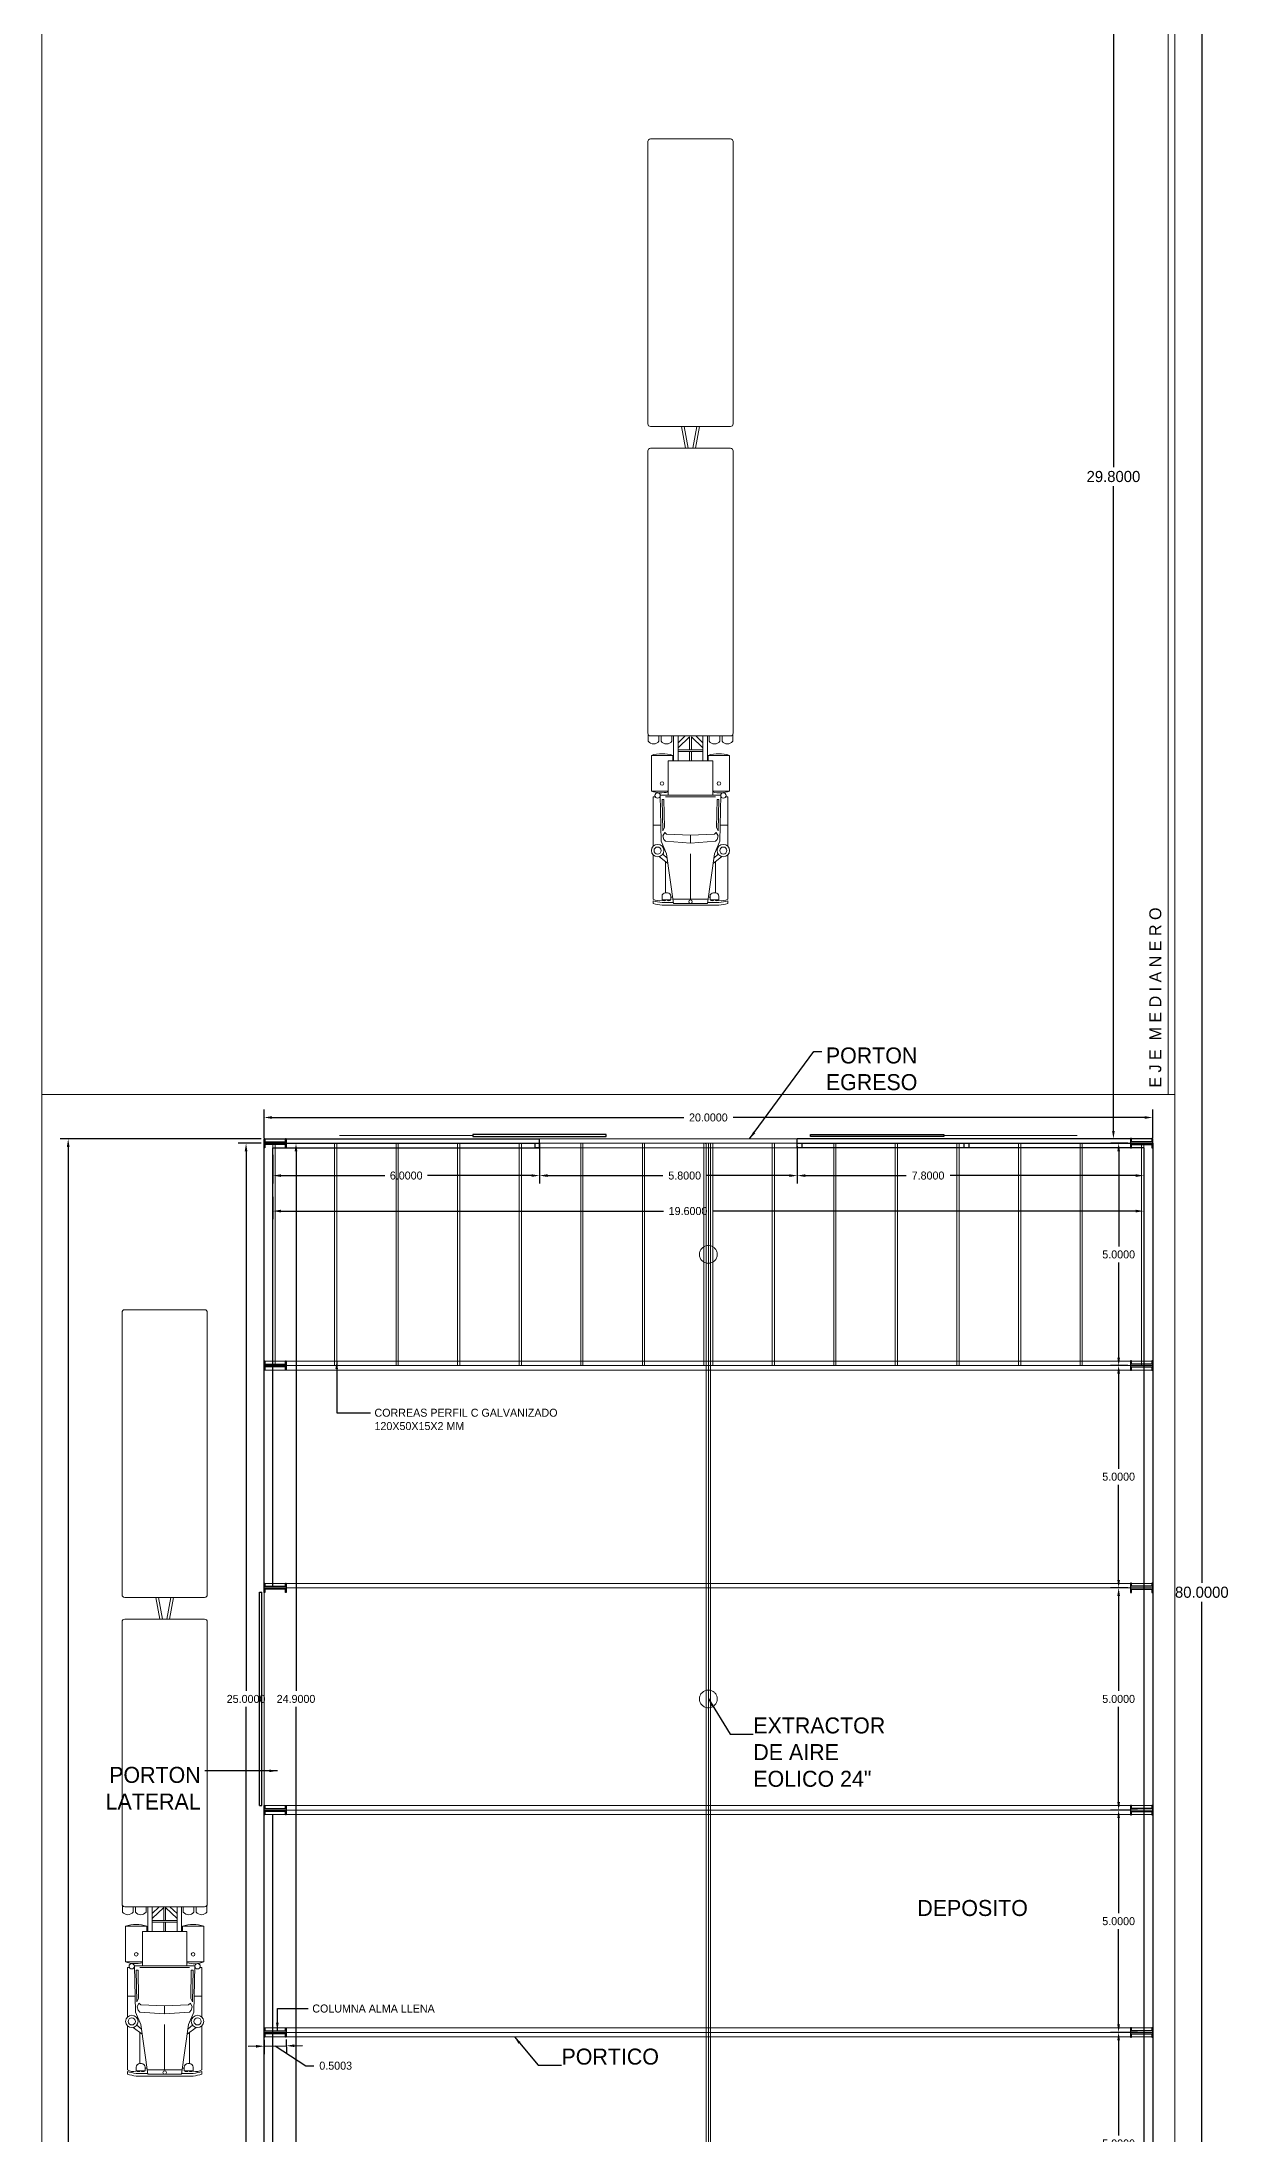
# Model space of a CAD drawing. Header units: millimetres. Extents: x 1972 to 5740, y 370 to 952.
# Drawn here: x 2619.1 to 2645.82, y 587.1 to 634.17 of the extents above; entities that cross this region are included whole.
import ezdxf

# ---------------------------------------------------------------- set-up
doc = ezdxf.new("R2010")
doc.units = ezdxf.units.MM
doc.header["$LTSCALE"] = 15
doc.linetypes.add('ACAD_ISO02W100', pattern=[15, 12, -3])
for name, color, linetype, lineweight in [('000 ALE 01', 1, 'Continuous', 9), ('ABERTURAS', 2, 'Continuous', 25), ('MUROS', 1, 'Continuous', 30), ('SOMBRAS', 95, 'Continuous', 18)]:
    doc.layers.add(name, color=color, linetype=linetype, lineweight=lineweight)
doc.dimstyles.get("Standard").update_dxf_attribs({"dimtxt": 0.18, "dimasz": 0.18, "dimexe": 0.18, "dimexo": 0.0625, "dimgap": 0.09, "dimtad": 0, "dimtih": 1, "dimtoh": 1, "dimdec": 4, "dimzin": 0, "dimdsep": 46, "dimtxsty": 'Standard', "dimcen": 0.09, "dimadec": 0, "dimazin": 0, "dimtfac": 1, "dimtdec": 4, "dimtofl": 0, "dimtmove": 0, "dimatfit": 3, "dimfxl": 1, "dimtolj": 1, "dimtzin": 0, "dimarcsym": 0})

# ---------------------------------------------------------------- blocks, each defined once
blk = doc.blocks.new('*D67')
at = {"layer": 'Defpoints', "color": 0, "linetype": 'Continuous', "ltscale": 0.001, "transparency": 16777216}
for p in [(2624.301, 609.394), (2624.301, 584.494), (2624.821, 584.494)]:
    blk.add_point(p, dxfattribs=at)
at = {"layer": 'SOMBRAS', "color": 0, "linetype": 'Continuous', "lineweight": -2, "ltscale": 0.001, "transparency": 16777216}
for p, q in [((2624.363, 609.394), (2625.001, 609.394)), ((2624.821, 609.214), (2624.821, 597.074)), ((2624.821, 584.674), (2624.821, 596.714)), ((2624.363, 584.494), (2625.001, 584.494))]:
    blk.add_line(p, q, dxfattribs=at)
at = {"layer": 'SOMBRAS', "color": 0, "linetype": 'Continuous', "ltscale": 0.001, "transparency": 16777216}
for points in [[(2624.791, 609.214), (2624.851, 609.214), (2624.821, 609.394)], [(2624.791, 584.674), (2624.851, 584.674), (2624.821, 584.494)]]:
    blk.add_solid(points, dxfattribs=at)
at = {"layer": 'SOMBRAS', "color": 0, "linetype": 'Continuous', "ltscale": 0.001, "transparency": 16777216, "insert": (2624.821, 596.894), "char_height": 0.18, "attachment_point": 5}
blk.add_mtext('\\A1;24.9000', dxfattribs=at)
blk = doc.blocks.new('*D68')
at = {"layer": 'Defpoints', "color": 0, "linetype": 'Continuous', "ltscale": 0.001, "transparency": 16777216}
for p in [(2636.101, 609.194), (2643.901, 609.194), (2643.901, 608.668)]:
    blk.add_point(p, dxfattribs=at)
at = {"layer": 'SOMBRAS', "color": 0, "linetype": 'Continuous', "lineweight": -2, "ltscale": 0.001, "transparency": 16777216}
for p, q in [((2636.101, 609.132), (2636.101, 608.488)), ((2643.901, 609.132), (2643.901, 608.488)), ((2636.281, 608.668), (2638.55, 608.668)), ((2643.721, 608.668), (2639.54, 608.668))]:
    blk.add_line(p, q, dxfattribs=at)
at = {"layer": 'SOMBRAS', "color": 0, "linetype": 'Continuous', "ltscale": 0.001, "transparency": 16777216}
for points in [[(2636.281, 608.698), (2636.281, 608.638), (2636.101, 608.668)], [(2643.721, 608.698), (2643.721, 608.638), (2643.901, 608.668)]]:
    blk.add_solid(points, dxfattribs=at)
at = {"layer": 'SOMBRAS', "color": 0, "linetype": 'Continuous', "ltscale": 0.001, "transparency": 16777216, "insert": (2639.045, 608.668), "char_height": 0.18, "attachment_point": 5}
blk.add_mtext('\\A1;7.8000', dxfattribs=at)
blk = doc.blocks.new('*D69')
at = {"layer": 'Defpoints', "color": 0, "linetype": 'Continuous', "ltscale": 0.001, "transparency": 16777216}
for p in [(2624.301, 608.25), (2643.901, 608.25), (2624.301, 607.87)]:
    blk.add_point(p, dxfattribs=at)
at = {"layer": 'SOMBRAS', "color": 0, "linetype": 'Continuous', "lineweight": -2, "ltscale": 0.001, "transparency": 16777216}
for p, q in [((2624.301, 608.187), (2624.301, 607.69)), ((2643.901, 608.187), (2643.901, 607.69)), ((2624.481, 607.87), (2633.088, 607.87)), ((2643.721, 607.87), (2634.198, 607.87))]:
    blk.add_line(p, q, dxfattribs=at)
at = {"layer": 'SOMBRAS', "color": 0, "linetype": 'Continuous', "ltscale": 0.001, "transparency": 16777216}
for points in [[(2624.481, 607.9), (2624.481, 607.84), (2624.301, 607.87)], [(2643.721, 607.9), (2643.721, 607.84), (2643.901, 607.87)]]:
    blk.add_solid(points, dxfattribs=at)
at = {"layer": 'SOMBRAS', "color": 0, "linetype": 'Continuous', "ltscale": 0.001, "transparency": 16777216, "insert": (2633.643, 607.87), "char_height": 0.18, "attachment_point": 5}
blk.add_mtext('\\A1;19.6000', dxfattribs=at)
blk = doc.blocks.new('*D112')
at = {"layer": 'Defpoints', "color": 0, "linetype": 'Continuous', "ltscale": 0.001, "transparency": 16777216}
for p in [(2624.101, 609.975), (2624.101, 609.457), (2644.101, 609.457)]:
    blk.add_point(p, dxfattribs=at)
at = {"layer": 'SOMBRAS', "color": 0, "linetype": 'Continuous', "lineweight": -2, "ltscale": 0.001, "transparency": 16777216}
for p, q in [((2624.101, 609.519), (2624.101, 610.155)), ((2644.101, 609.519), (2644.101, 610.155)), ((2624.281, 609.975), (2633.546, 609.975)), ((2643.921, 609.975), (2634.656, 609.975))]:
    blk.add_line(p, q, dxfattribs=at)
at = {"layer": 'SOMBRAS', "color": 0, "linetype": 'Continuous', "ltscale": 0.001, "transparency": 16777216}
for points in [[(2624.281, 610.005), (2624.281, 609.945), (2624.101, 609.975)], [(2643.921, 610.005), (2643.921, 609.945), (2644.101, 609.975)]]:
    blk.add_solid(points, dxfattribs=at)
at = {"layer": 'SOMBRAS', "color": 0, "linetype": 'Continuous', "ltscale": 0.001, "transparency": 16777216, "insert": (2634.101, 609.975), "char_height": 0.18, "attachment_point": 5}
blk.add_mtext('\\A1;20.0000', dxfattribs=at)
blk = doc.blocks.new('*D120')
at = {"layer": 'Defpoints', "color": 0, "linetype": 'Continuous', "ltscale": 0.001, "transparency": 16777216}
for p in [(2623.697, 609.394), (2624.101, 609.394), (2624.101, 584.394)]:
    blk.add_point(p, dxfattribs=at)
at = {"layer": 'SOMBRAS', "color": 0, "linetype": 'Continuous', "lineweight": -2, "ltscale": 0.001, "transparency": 16777216}
for p, q in [((2624.038, 609.394), (2623.517, 609.394)), ((2623.697, 609.214), (2623.697, 597.074)), ((2623.697, 584.574), (2623.697, 596.714)), ((2624.038, 584.394), (2623.517, 584.394))]:
    blk.add_line(p, q, dxfattribs=at)
at = {"layer": 'SOMBRAS', "color": 0, "linetype": 'Continuous', "ltscale": 0.001, "transparency": 16777216}
for points in [[(2623.667, 609.214), (2623.727, 609.214), (2623.697, 609.394)], [(2623.667, 584.574), (2623.727, 584.574), (2623.697, 584.394)]]:
    blk.add_solid(points, dxfattribs=at)
at = {"layer": 'SOMBRAS', "color": 0, "linetype": 'Continuous', "ltscale": 0.001, "transparency": 16777216, "insert": (2623.697, 596.894), "char_height": 0.18, "attachment_point": 5}
blk.add_mtext('\\A1;25.0000', dxfattribs=at)
blk = doc.blocks.new('*D123')
at = {"layer": 'Defpoints', "color": 0, "linetype": 'Continuous', "ltscale": 0.001, "transparency": 16777216}
for p in [(2630.301, 609.394), (2636.101, 609.394), (2630.301, 608.668)]:
    blk.add_point(p, dxfattribs=at)
at = {"layer": 'SOMBRAS', "color": 0, "linetype": 'Continuous', "lineweight": -2, "ltscale": 0.001, "transparency": 16777216}
for p, q in [((2630.301, 609.332), (2630.301, 608.488)), ((2636.101, 609.332), (2636.101, 608.488)), ((2630.481, 608.668), (2633.073, 608.668)), ((2635.921, 608.668), (2634.063, 608.668))]:
    blk.add_line(p, q, dxfattribs=at)
at = {"layer": 'SOMBRAS', "color": 0, "linetype": 'Continuous', "ltscale": 0.001, "transparency": 16777216}
for points in [[(2630.481, 608.698), (2630.481, 608.638), (2630.301, 608.668)], [(2635.921, 608.698), (2635.921, 608.638), (2636.101, 608.668)]]:
    blk.add_solid(points, dxfattribs=at)
at = {"layer": 'SOMBRAS', "color": 0, "linetype": 'Continuous', "ltscale": 0.001, "transparency": 16777216, "insert": (2633.568, 608.668), "char_height": 0.18, "attachment_point": 5}
blk.add_mtext('\\A1;5.8000', dxfattribs=at)
blk = doc.blocks.new('*D126')
at = {"layer": 'Defpoints', "color": 0, "linetype": 'Continuous', "ltscale": 0.001, "transparency": 16777216}
for p in [(2643.334, 589.394), (2643.824, 589.394), (2643.824, 584.394)]:
    blk.add_point(p, dxfattribs=at)
at = {"layer": 'SOMBRAS', "color": 0, "linetype": 'Continuous', "lineweight": -2, "ltscale": 0.001, "transparency": 16777216}
for p, q in [((2643.761, 589.394), (2643.154, 589.394)), ((2643.334, 589.214), (2643.334, 587.074)), ((2643.334, 584.574), (2643.334, 586.714)), ((2643.761, 584.394), (2643.154, 584.394))]:
    blk.add_line(p, q, dxfattribs=at)
at = {"layer": 'SOMBRAS', "color": 0, "linetype": 'Continuous', "ltscale": 0.001, "transparency": 16777216}
for points in [[(2643.304, 589.214), (2643.364, 589.214), (2643.334, 589.394)], [(2643.304, 584.574), (2643.364, 584.574), (2643.334, 584.394)]]:
    blk.add_solid(points, dxfattribs=at)
at = {"layer": 'SOMBRAS', "color": 0, "linetype": 'Continuous', "ltscale": 0.001, "transparency": 16777216, "insert": (2643.334, 586.894), "char_height": 0.18, "attachment_point": 5}
blk.add_mtext('\\A1;5.0000', dxfattribs=at)
blk = doc.blocks.new('*D127')
at = {"layer": 'Defpoints', "color": 0, "linetype": 'Continuous', "ltscale": 0.001, "transparency": 16777216}
for p in [(2643.334, 594.394), (2643.824, 594.394), (2643.824, 589.394)]:
    blk.add_point(p, dxfattribs=at)
at = {"layer": 'SOMBRAS', "color": 0, "linetype": 'Continuous', "lineweight": -2, "ltscale": 0.001, "transparency": 16777216}
for p, q in [((2643.761, 594.394), (2643.154, 594.394)), ((2643.334, 594.214), (2643.334, 592.074)), ((2643.334, 589.574), (2643.334, 591.714)), ((2643.761, 589.394), (2643.154, 589.394))]:
    blk.add_line(p, q, dxfattribs=at)
at = {"layer": 'SOMBRAS', "color": 0, "linetype": 'Continuous', "ltscale": 0.001, "transparency": 16777216}
for points in [[(2643.304, 594.214), (2643.364, 594.214), (2643.334, 594.394)], [(2643.304, 589.574), (2643.364, 589.574), (2643.334, 589.394)]]:
    blk.add_solid(points, dxfattribs=at)
at = {"layer": 'SOMBRAS', "color": 0, "linetype": 'Continuous', "ltscale": 0.001, "transparency": 16777216, "insert": (2643.334, 591.894), "char_height": 0.18, "attachment_point": 5}
blk.add_mtext('\\A1;5.0000', dxfattribs=at)
blk = doc.blocks.new('*D128')
at = {"layer": 'Defpoints', "color": 0, "linetype": 'Continuous', "ltscale": 0.001, "transparency": 16777216}
for p in [(2643.334, 599.394), (2643.601, 599.394), (2643.601, 594.394)]:
    blk.add_point(p, dxfattribs=at)
at = {"layer": 'SOMBRAS', "color": 0, "linetype": 'Continuous', "lineweight": -2, "ltscale": 0.001, "transparency": 16777216}
for p, q in [((2643.538, 599.394), (2643.154, 599.394)), ((2643.334, 599.214), (2643.334, 597.074)), ((2643.334, 594.574), (2643.334, 596.714)), ((2643.538, 594.394), (2643.154, 594.394))]:
    blk.add_line(p, q, dxfattribs=at)
at = {"layer": 'SOMBRAS', "color": 0, "linetype": 'Continuous', "ltscale": 0.001, "transparency": 16777216}
for points in [[(2643.304, 599.214), (2643.364, 599.214), (2643.334, 599.394)], [(2643.304, 594.574), (2643.364, 594.574), (2643.334, 594.394)]]:
    blk.add_solid(points, dxfattribs=at)
at = {"layer": 'SOMBRAS', "color": 0, "linetype": 'Continuous', "ltscale": 0.001, "transparency": 16777216, "insert": (2643.334, 596.894), "char_height": 0.18, "attachment_point": 5}
blk.add_mtext('\\A1;5.0000', dxfattribs=at)
blk = doc.blocks.new('*D106')
at = {"layer": 'Defpoints', "color": 0, "linetype": 'Continuous', "ltscale": 0.001, "transparency": 16777216}
for p in [(2624.301, 609.194), (2630.301, 609.194), (2624.301, 608.668)]:
    blk.add_point(p, dxfattribs=at)
at = {"layer": 'SOMBRAS', "color": 0, "linetype": 'Continuous', "lineweight": -2, "ltscale": 0.001, "transparency": 16777216}
for p, q in [((2624.301, 609.132), (2624.301, 608.488)), ((2630.301, 609.132), (2630.301, 608.488)), ((2624.481, 608.668), (2626.821, 608.668)), ((2630.121, 608.668), (2627.781, 608.668))]:
    blk.add_line(p, q, dxfattribs=at)
at = {"layer": 'SOMBRAS', "color": 0, "linetype": 'Continuous', "ltscale": 0.001, "transparency": 16777216}
for points in [[(2624.481, 608.698), (2624.481, 608.638), (2624.301, 608.668)], [(2630.121, 608.698), (2630.121, 608.638), (2630.301, 608.668)]]:
    blk.add_solid(points, dxfattribs=at)
at = {"layer": 'SOMBRAS', "color": 0, "linetype": 'Continuous', "ltscale": 0.001, "transparency": 16777216, "insert": (2627.301, 608.668), "char_height": 0.18, "attachment_point": 5}
blk.add_mtext('\\A1;6.0000', dxfattribs=at)
blk = doc.blocks.new('*D142')
at = {"layer": 'Defpoints', "color": 0, "linetype": 'Continuous', "ltscale": 0.001, "transparency": 16777216}
for p in [(2624.101, 589.289), (2624.601, 589.297), (2624.604, 589.091)]:
    blk.add_point(p, dxfattribs=at)
at = {"layer": 'SOMBRAS', "color": 0, "linetype": 'Continuous', "lineweight": -2, "ltscale": 0.001, "transparency": 16777216}
for p, q in [((2623.924, 589.08), (2623.744, 589.078)), ((2624.102, 589.227), (2624.107, 588.903)), ((2624.104, 589.083), (2624.604, 589.091)), ((2624.354, 589.087), (2625.039, 588.643)), ((2624.602, 589.234), (2624.607, 588.911)), ((2624.784, 589.093), (2624.964, 589.096)), ((2625.039, 588.643), (2625.219, 588.643))]:
    blk.add_line(p, q, dxfattribs=at)
at = {"layer": 'SOMBRAS', "color": 0, "linetype": 'Continuous', "ltscale": 0.001, "transparency": 16777216}
for points in [[(2623.923, 589.11), (2623.924, 589.05), (2624.104, 589.083)], [(2624.784, 589.123), (2624.785, 589.063), (2624.604, 589.091)]]:
    blk.add_solid(points, dxfattribs=at)
at = {"layer": 'SOMBRAS', "color": 0, "linetype": 'Continuous', "ltscale": 0.001, "transparency": 16777216, "insert": (2625.714, 588.643), "char_height": 0.18, "attachment_point": 5}
blk.add_mtext('\\A1;0.5003', dxfattribs=at)
blk = doc.blocks.new('*D143')
at = {"layer": 'Defpoints', "color": 0, "linetype": 'Continuous', "ltscale": 0.001, "transparency": 16777216}
for p in [(2643.334, 604.394), (2643.601, 604.394), (2643.601, 599.394)]:
    blk.add_point(p, dxfattribs=at)
at = {"layer": 'SOMBRAS', "color": 0, "linetype": 'Continuous', "lineweight": -2, "ltscale": 0.001, "transparency": 16777216}
for p, q in [((2643.538, 604.394), (2643.154, 604.394)), ((2643.334, 604.214), (2643.334, 602.074)), ((2643.334, 599.574), (2643.334, 601.714)), ((2643.538, 599.394), (2643.154, 599.394))]:
    blk.add_line(p, q, dxfattribs=at)
at = {"layer": 'SOMBRAS', "color": 0, "linetype": 'Continuous', "ltscale": 0.001, "transparency": 16777216}
for points in [[(2643.304, 604.214), (2643.364, 604.214), (2643.334, 604.394)], [(2643.304, 599.574), (2643.364, 599.574), (2643.334, 599.394)]]:
    blk.add_solid(points, dxfattribs=at)
at = {"layer": 'SOMBRAS', "color": 0, "linetype": 'Continuous', "ltscale": 0.001, "transparency": 16777216, "insert": (2643.334, 601.894), "char_height": 0.18, "attachment_point": 5}
blk.add_mtext('\\A1;5.0000', dxfattribs=at)
blk = doc.blocks.new('*D139')
at = {"layer": 'Defpoints', "color": 0, "linetype": 'Continuous', "ltscale": 0.001, "transparency": 16777216}
for p in [(2643.335, 609.394), (2643.601, 609.394), (2643.601, 604.394)]:
    blk.add_point(p, dxfattribs=at)
at = {"layer": 'SOMBRAS', "color": 0, "linetype": 'Continuous', "lineweight": -2, "ltscale": 0.001, "transparency": 16777216}
for p, q in [((2643.539, 609.394), (2643.155, 609.394)), ((2643.335, 609.214), (2643.335, 607.074)), ((2643.335, 604.574), (2643.335, 606.714)), ((2643.539, 604.394), (2643.155, 604.394))]:
    blk.add_line(p, q, dxfattribs=at)
at = {"layer": 'SOMBRAS', "color": 0, "linetype": 'Continuous', "ltscale": 0.001, "transparency": 16777216}
for points in [[(2643.305, 609.214), (2643.365, 609.214), (2643.335, 609.394)], [(2643.305, 604.574), (2643.365, 604.574), (2643.335, 604.394)]]:
    blk.add_solid(points, dxfattribs=at)
at = {"layer": 'SOMBRAS', "color": 0, "linetype": 'Continuous', "ltscale": 0.001, "transparency": 16777216, "insert": (2643.335, 606.894), "char_height": 0.18, "attachment_point": 5}
blk.add_mtext('\\A1;5.0000', dxfattribs=at)
blk = doc.blocks.new('02PTRK02')
at = {"color": 0, "linetype": 'ByBlock'}
for p, q in [((-541.5, 48), (-859, 48)), ((-193.5, 48), (-511, 48)), ((-184.5, 47.5), (-192, 47.5)), ((-862, -45), (-862, 45)), ((-538.5, -45), (-538.5, 45)), ((-514, -45), (-514, 45)), ((-190.5, -45), (-190.5, 45)), ((-184.5, 35.5), (-190.5, 35.5)), ((-184.5, 33), (-190.5, 33)), ((-168.5, 20), (-168.5, 44)), ((-168.5, 44), (-128.5, 44)), ((-124, 25), (-162.5, 25)), ((-162.5, 25), (-162.5, -25)), ((-128.5, 44), (-128.5, 25)), ((-124, 34), (-124, -34)), ((-124, 34), (-72, 33)), ((-122, 42), (-122, 39.6)), ((-122, 42), (-66.4, 42)), ((-122, 34.4), (-122, 34)), ((-122, 28), (-122, -28)), ((-119, 31.9), (-83.6, 31.2)), ((-119, 31.9), (-119, 29.9)), ((-119, 29.9), (-87.4, 29.3)), ((-90, 42), (-90, 34)), ((-87.4, 29.3), (-83.6, 31.2)), ((-82, 29), (-78, 31)), ((-82, 29), (-80, 27)), ((-80, 27), (-79, 0)), ((-78, 31), (-74, 30)), ((-74, 30), (-72, 28)), ((-72, 33), (-58, 27)), ((-70, 0), (-72, 28)), ((-58, 27), (-2, 19)), ((-53.1, 26.3), (-57.4, 31.3)), ((-56.6, 42), (-7, 42)), ((-54.7, 35.3), (-47.1, 25.4)), ((-14, 28), (-49, 28)), ((-14, 28), (-14, 26)), ((-10, 32), (-6, 32)), ((-6, 32), (-6, 22)), ((-5, 42), (-2, 42)), ((-3, 19.2), (-3, 32)), ((0, 32), (0, -32)), ((-514, 5.5), (-538.5, 10)), ((-514, 2.5), (-538.5, 7)), ((-184.5, 21), (-190.5, 21)), ((-190.5, 19), (-162.5, 19)), ((-190.5, 6), (-182.8, 14)), ((-190.5, 14), (-162.5, 14)), ((-189.6, 1), (-177.2, 14)), ((-175, 1), (-189.6, 1)), ((-175, 14), (-175, -14)), ((-173, -14), (-173, 14)), ((-162.5, 1), (-173, 1)), ((-168.5, 20), (-162.5, 20)), ((-80, -27), (-79, 0)), ((-79, 0), (-70, 0)), ((-79, 0), (-70, 0)), ((-70, 0), (-72, -28)), ((-7, 0), (-58, 0)), ((-10, 22), (-6, 22)), ((-9, 22), (-9, 20.1)), ((-7, 19.8), (-7, -19.8)), ((-2, -19), (-2, 19)), ((-538.5, -7), (-514, -2.5)), ((-538.5, -10), (-514, -5.5)), ((-182.8, -14), (-190.5, -6)), ((-190.5, -14), (-162.5, -14)), ((-162.5, -19), (-190.5, -19)), ((-184.5, -21), (-190.5, -21)), ((-175, -1), (-189.6, -1)), ((-177.2, -14), (-189.6, -1)), ((-173, -1), (-162.5, -1)), ((-168.5, -44), (-168.5, -20)), ((-168.5, -20), (-162.5, -20)), ((-58, -27), (-2, -19)), ((-10, -22), (-6, -22)), ((-9, -22), (-9, -20.1)), ((-6, -32), (-6, -22)), ((-3, -19.2), (-3, -32)), ((-184.5, -33), (-190.5, -33)), ((-184.5, -35.5), (-190.5, -35.5)), ((-168.5, -44), (-128.5, -44)), ((-124, -25), (-162.5, -25)), ((-128.5, -25), (-128.5, -44)), ((-124, -34), (-72, -33)), ((-122, -34), (-122, -34.4)), ((-122, -39.6), (-122, -42)), ((-66.4, -42), (-122, -42)), ((-119, -29.9), (-87.4, -29.3)), ((-119, -31.9), (-119, -29.9)), ((-119, -31.9), (-83.6, -31.2)), ((-90, -34), (-90, -42)), ((-87.4, -29.3), (-83.6, -31.2)), ((-82, -29), (-80, -27)), ((-82, -29), (-78, -31)), ((-78, -31), (-74, -30)), ((-74, -30), (-72, -28)), ((-72, -33), (-58, -27)), ((-53.1, -26.3), (-57.4, -31.3)), ((-7, -42), (-56.6, -42)), ((-54.7, -35.3), (-47.1, -25.4)), ((-14, -28), (-49, -28)), ((-14, -28), (-14, -26)), ((-10, -32), (-6, -32)), ((-5, -42), (-2, -42)), ((-859, -48), (-541.5, -48)), ((-511, -48), (-193.5, -48)), ((-184.5, -47.5), (-192, -47.5))]:
    blk.add_line(p, q, dxfattribs=at)
for centre, radius in [((-137, 32), 2), ((-123.5, 37), 3), ((-61.5, 37), 7), ((-61.5, 37), 4), ((-4, 0), 2), ((-137, -32), 2), ((-123.5, -37), 3), ((-61.5, -37), 7), ((-61.5, -37), 4)]:
    blk.add_circle(centre, radius, dxfattribs=at)
for centre, radius, start, end in [((-859, 45), 3, 90, 180), ((-541.5, 45), 3, 0, 90), ((-511, 45), 3, 90, 180), ((-193.5, 45), 3, 0, 90), ((-189.2, 41.5), 7.64, 308.2647, 51.7353), ((-189, 27), 7.5, 306.8699, 53.1301), ((-132.7, 32), 37.8, 161.4749, 198.5251), ((-157.4, 33), 31, 345.1151, 20.9105), ((-10, 28), 4, 90, 180), ((-10, 26), 4, 180, 270), ((-18.2, 35), 13.2, 346.9139, 31.8908), ((-7.5, 29.5), 2.5, 306.8699, 53.1301), ((-7.5, 24.5), 2.5, 306.8699, 53.1301), ((-66.5, 24.5), 63.9, 6.736, 15.8839), ((-63.5, 24.5), 63.9, 6.736, 15.8839), ((-189, -27), 7.5, 306.8699, 53.1301), ((-132.7, -32), 37.8, 161.4734, 198.5266), ((-10, -26), 4, 90, 180), ((-7.5, -24.5), 2.5, 306.8699, 53.1301), ((-859, -45), 3, 180, 270), ((-541.5, -45), 3, 270, 0), ((-511, -45), 3, 180, 270), ((-193.5, -45), 3, 270, 0), ((-189.2, -41.5), 7.64, 308.2647, 51.7353), ((-158, -32.9), 31.5, 339.3948, 14.5796), ((-10, -28), 4, 180, 270), ((-18.2, -35), 13.2, 328.1092, 13.0861), ((-7.5, -29.5), 2.5, 306.8699, 53.1301), ((-66.5, -24.5), 63.9, 344.1161, 353.264), ((-63.5, -24.5), 63.9, 344.1161, 353.264)]:
    blk.add_arc(centre, radius, start, end, dxfattribs=at)
blk = doc.blocks.new('*D283')
at = {"layer": 'Defpoints', "color": 0, "linetype": 'Continuous', "ltscale": 0.001, "transparency": 16777216}
for p in [(2644.601, 639.294), (2644.601, 559.294), (2645.206, 559.294)]:
    blk.add_point(p, dxfattribs=at)
at = {"layer": 'SOMBRAS', "color": 0, "linetype": 'Continuous', "lineweight": -2, "ltscale": 0.001, "transparency": 16777216}
for p, q in [((2644.663, 639.294), (2645.386, 639.294)), ((2645.206, 639.114), (2645.206, 599.509)), ((2645.206, 559.474), (2645.206, 599.079)), ((2644.663, 559.294), (2645.386, 559.294))]:
    blk.add_line(p, q, dxfattribs=at)
at = {"layer": 'SOMBRAS', "color": 0, "linetype": 'Continuous', "ltscale": 0.001, "transparency": 16777216}
for points in [[(2645.176, 639.114), (2645.236, 639.114), (2645.206, 639.294)], [(2645.176, 559.474), (2645.236, 559.474), (2645.206, 559.294)]]:
    blk.add_solid(points, dxfattribs=at)
at = {"layer": 'SOMBRAS', "color": 0, "linetype": 'Continuous', "ltscale": 0.001, "transparency": 16777216, "insert": (2645.206, 599.294), "char_height": 0.25, "attachment_point": 5}
blk.add_mtext('\\A1;80.0000', dxfattribs=at)
blk = doc.blocks.new('*D288')
at = {"layer": '000 ALE 01', "color": 0, "lineweight": -2, "transparency": 16777216}
for p, q in [((2644.038, 639.294), (2643.037, 639.294)), ((2643.217, 639.114), (2643.217, 624.609)), ((2643.217, 609.674), (2643.217, 624.179)), ((2644.038, 609.494), (2643.037, 609.494))]:
    blk.add_line(p, q, dxfattribs=at)
at = {"layer": '000 ALE 01', "color": 0, "transparency": 16777216}
for points in [[(2643.187, 639.114), (2643.247, 639.114), (2643.217, 639.294)], [(2643.187, 609.674), (2643.247, 609.674), (2643.217, 609.494)]]:
    blk.add_solid(points, dxfattribs=at)
at = {"layer": 'Defpoints', "color": 0, "transparency": 16777216}
for p in [(2643.217, 639.294), (2644.101, 639.294), (2644.101, 609.494)]:
    blk.add_point(p, dxfattribs=at)
at = {"layer": '000 ALE 01', "color": 0, "transparency": 16777216, "insert": (2643.217, 624.394), "char_height": 0.25, "attachment_point": 5}
blk.add_mtext('\\A1;29.8000', dxfattribs=at)
blk = doc.blocks.new('*D289')
at = {"layer": 'Defpoints', "color": 0, "linetype": 'Continuous', "ltscale": 0.001, "transparency": 16777216}
for p in [(2624.101, 609.494), (2619.694, 559.294), (2624.101, 559.294)]:
    blk.add_point(p, dxfattribs=at)
at = {"layer": 'SOMBRAS', "color": 0, "linetype": 'Continuous', "lineweight": -2, "ltscale": 0.001, "transparency": 16777216}
for p, q in [((2624.038, 609.494), (2619.514, 609.494)), ((2619.694, 609.314), (2619.694, 584.574)), ((2619.694, 559.474), (2619.694, 584.214)), ((2624.038, 559.294), (2619.514, 559.294))]:
    blk.add_line(p, q, dxfattribs=at)
at = {"layer": 'SOMBRAS', "color": 0, "linetype": 'Continuous', "ltscale": 0.001, "transparency": 16777216}
for points in [[(2619.664, 609.314), (2619.724, 609.314), (2619.694, 609.494)], [(2619.664, 559.474), (2619.724, 559.474), (2619.694, 559.294)]]:
    blk.add_solid(points, dxfattribs=at)
at = {"layer": 'SOMBRAS', "color": 0, "linetype": 'Continuous', "ltscale": 0.001, "transparency": 16777216, "insert": (2619.694, 584.394), "char_height": 0.18, "attachment_point": 5}
blk.add_mtext('\\A1;50.2000', dxfattribs=at)

msp = doc.modelspace()

# ---------------------------------------------------------------- linework, layer by layer
at = {"layer": '000 ALE 01'}
msp.add_line((2619.10081, 559.29417), (2619.10081, 639.29417), dxfattribs=at)
at = {"layer": 'ABERTURAS', "linetype": 'Continuous', "ltscale": 0.001}
for points in [[(2628.80081, 609.54417), (2631.80081, 609.54417), (2631.80081, 609.59417), (2628.80081, 609.59417)], [(2639.40081, 609.54417), (2636.40081, 609.54417), (2636.40081, 609.59417), (2639.40081, 609.59417)]]:
    msp.add_lwpolyline(points, close=True, dxfattribs=at)
for points in [[(2624.00081, 594.49417), (2624.00081, 599.29417)], [(2624.00081, 599.29417), (2624.05081, 599.29417)], [(2624.05081, 594.49417), (2624.05081, 599.29417)], [(2624.00081, 594.49417), (2624.05081, 594.49417)]]:
    msp.add_lwpolyline(points, dxfattribs=at)
at = {"layer": 'MUROS', "linetype": 'Continuous', "ltscale": 0.001}
for p, q in [((2624.10081, 609.49417), (2630.30081, 609.49417)), ((2624.10081, 599.29417), (2624.10081, 609.39417)), ((2624.10081, 609.39417), (2630.30081, 609.39417)), ((2624.30081, 609.29417), (2630.30081, 609.29417)), ((2624.30081, 599.42917), (2624.30081, 609.29417)), ((2630.30081, 609.29417), (2630.30081, 609.49417)), ((2636.10081, 609.29417), (2636.10081, 609.49417)), ((2636.10081, 609.29417), (2636.10081, 609.49417)), ((2636.10081, 609.39417), (2644.10081, 609.39417)), ((2643.90081, 609.29417), (2643.90081, 584.49417)), ((2644.10081, 609.39417), (2644.10081, 584.39417))]:
    msp.add_line(p, q, dxfattribs=at)
for points in [[(2624.10081, 609.28917), (2624.10081, 609.49917), (2624.12081, 609.49917), (2624.12081, 609.42917), (2624.5812, 609.42917), (2624.5812, 609.49917), (2624.6012, 609.49917), (2624.6012, 609.28917), (2624.5812, 609.28917), (2624.5812, 609.36417), (2624.12081, 609.36417), (2624.12081, 609.28917), (2624.10081, 609.28917)], [(2630.20081, 609.39417), (2630.30081, 609.39417), (2630.30081, 609.29417), (2630.20081, 609.29417)], [(2636.10081, 609.39417), (2636.20081, 609.39417), (2636.20081, 609.29417), (2636.10081, 609.29417)], [(2639.86081, 609.39417), (2639.96081, 609.39417), (2639.96081, 609.29417), (2639.86081, 609.29417)], [(2644.10081, 609.28917), (2644.10081, 609.49917), (2644.08081, 609.49917), (2644.08081, 609.42917), (2643.62042, 609.42917), (2643.62042, 609.49917), (2643.60042, 609.49917), (2643.60042, 609.28917), (2643.62042, 609.28917), (2643.62042, 609.36417), (2644.08081, 609.36417), (2644.08081, 609.28917), (2644.10081, 609.28917)], [(2624.10081, 604.28917), (2624.10081, 604.49917), (2624.12081, 604.49917), (2624.12081, 604.42917), (2624.5812, 604.42917), (2624.5812, 604.49917), (2624.6012, 604.49917), (2624.6012, 604.28917), (2624.5812, 604.28917), (2624.5812, 604.36417), (2624.12081, 604.36417), (2624.12081, 604.28917), (2624.10081, 604.28917)], [(2644.10081, 604.28917), (2644.10081, 604.49917), (2644.08081, 604.49917), (2644.08081, 604.42917), (2643.62042, 604.42917), (2643.62042, 604.49917), (2643.60042, 604.49917), (2643.60042, 604.28917), (2643.62042, 604.28917), (2643.62042, 604.36417), (2644.08081, 604.36417), (2644.08081, 604.28917), (2644.10081, 604.28917)], [(2624.10081, 599.28917), (2624.10081, 599.49917), (2624.12081, 599.49917), (2624.12081, 599.42917), (2624.5812, 599.42917), (2624.5812, 599.49917), (2624.6012, 599.49917), (2624.6012, 599.28917), (2624.5812, 599.28917), (2624.5812, 599.36417), (2624.12081, 599.36417), (2624.12081, 599.28917), (2624.10081, 599.28917)], [(2644.10081, 599.28917), (2644.10081, 599.49917), (2644.08081, 599.49917), (2644.08081, 599.42917), (2643.62042, 599.42917), (2643.62042, 599.49917), (2643.60042, 599.49917), (2643.60042, 599.28917), (2643.62042, 599.28917), (2643.62042, 599.36417), (2644.08081, 599.36417), (2644.08081, 599.28917), (2644.10081, 599.28917)], [(2624.10081, 594.28917), (2624.10081, 594.49917), (2624.12081, 594.49917), (2624.12081, 594.42917), (2624.5812, 594.42917), (2624.5812, 594.49917), (2624.6012, 594.49917), (2624.6012, 594.28917), (2624.5812, 594.28917), (2624.5812, 594.36417), (2624.12081, 594.36417), (2624.12081, 594.28917), (2624.10081, 594.28917)], [(2644.10081, 594.28917), (2644.10081, 594.49917), (2644.08081, 594.49917), (2644.08081, 594.42917), (2643.62042, 594.42917), (2643.62042, 594.49917), (2643.60042, 594.49917), (2643.60042, 594.28917), (2643.62042, 594.28917), (2643.62042, 594.36417), (2644.08081, 594.36417), (2644.08081, 594.28917), (2644.10081, 594.28917)], [(2624.10081, 589.28917), (2624.10081, 589.49917), (2624.12081, 589.49917), (2624.12081, 589.42917), (2624.5812, 589.42917), (2624.5812, 589.49917), (2624.6012, 589.49917), (2624.6012, 589.28917), (2624.5812, 589.28917), (2624.5812, 589.36417), (2624.12081, 589.36417), (2624.12081, 589.28917), (2624.10081, 589.28917)], [(2644.10081, 589.28917), (2644.10081, 589.49917), (2644.08081, 589.49917), (2644.08081, 589.42917), (2643.62042, 589.42917), (2643.62042, 589.49917), (2643.60042, 589.49917), (2643.60042, 589.28917), (2643.62042, 589.28917), (2643.62042, 589.36417), (2644.08081, 589.36417), (2644.08081, 589.28917), (2644.10081, 589.28917)]]:
    msp.add_lwpolyline(points, close=True, dxfattribs=at)
for points in [[(2624.32581, 609.39417), (2624.35081, 609.39417)], [(2634.02581, 609.39417), (2634.05081, 609.39417)], [(2644.10081, 609.49417), (2636.10081, 609.49417)], [(2643.90081, 609.29417), (2636.10081, 609.29417)], [(2624.10081, 584.49417), (2624.10081, 594.29417)], [(2624.30081, 584.49417), (2624.30081, 594.29417)]]:
    msp.add_lwpolyline(points, dxfattribs=at)
at = {"layer": 'SOMBRAS', "linetype": 'Continuous', "ltscale": 0.001}
for p, q in [((2644.60081, 661.29417), (2644.60081, 559.29417)), ((2619.10081, 559.29417), (2619.10081, 610.49417))]:
    msp.add_line(p, q, dxfattribs=at)
at = {"layer": 'SOMBRAS', "linetype": 'ACAD_ISO02W100', "ltscale": 20}
for p, q in [((2624.10081, 609.39417), (2644.10081, 609.39417)), ((2630.30081, 609.49417), (2636.10081, 609.49417)), ((2630.30081, 609.29417), (2636.10081, 609.29417)), ((2624.10081, 604.49417), (2644.10081, 604.49417)), ((2624.10081, 604.39417), (2644.10081, 604.39417)), ((2624.10081, 604.29417), (2644.10081, 604.29417)), ((2624.10081, 599.49417), (2644.10081, 599.49417)), ((2624.10081, 599.39417), (2644.10081, 599.39417)), ((2624.10081, 599.39417), (2644.10081, 599.39417)), ((2624.10081, 594.49417), (2644.10081, 594.49417)), ((2624.10081, 594.39417), (2644.10081, 594.39417)), ((2624.10081, 594.29417), (2644.10081, 594.29417)), ((2624.10081, 589.49417), (2644.10081, 589.49417)), ((2624.10081, 589.39417), (2644.10081, 589.39417)), ((2624.10081, 589.29417), (2644.10081, 589.29417))]:
    msp.add_line(p, q, dxfattribs=at)
at = {"layer": 'SOMBRAS', "linetype": 'Continuous', "ltscale": 0.001}
for points in [[(2644.45081, 661.14417), (2644.45081, 610.49417)], [(2619.10081, 610.49417), (2644.60081, 610.49417)], [(2636.10081, 609.39417), (2630.30081, 609.39417)], [(2636.10081, 609.29417), (2630.30081, 609.29417)], [(2624.10081, 599.29417), (2624.10081, 594.49417)], [(2624.10081, 589.39417), (2624.10081, 589.49917), (2624.12081, 589.49917), (2624.12081, 589.42917), (2624.40081, 589.42917)], [(2624.10081, 589.39417), (2624.10081, 589.28917), (2624.12081, 589.28917), (2624.12081, 589.36417), (2624.40081, 589.36417)], [(2624.6012, 589.39417), (2624.6012, 589.49917), (2624.5812, 589.49917), (2624.5812, 589.42917), (2624.3012, 589.42917)], [(2624.6012, 589.39417), (2624.6012, 589.28917), (2624.5812, 589.28917), (2624.5812, 589.36417), (2624.3012, 589.36417)]]:
    msp.add_lwpolyline(points, dxfattribs=at)
at = {"layer": 'SOMBRAS', "linetype": 'ACAD_ISO02W100', "ltscale": 20}
for points in [[(2628.80081, 609.56917), (2625.80081, 609.56917)], [(2642.40081, 609.56917), (2639.40081, 609.56917)], [(2634.10081, 609.39417), (2634.10081, 584.39417)]]:
    msp.add_lwpolyline(points, dxfattribs=at)
for points in [[(2624.35081, 605.63673), (2624.35081, 605.63673), (2624.35081, 609.39417), (2624.30081, 609.39417), (2624.30081, 604.39417), (2624.35081, 604.39417)], [(2625.73653, 605.63673), (2625.73653, 605.63673), (2625.73653, 609.39417), (2625.68653, 609.39417), (2625.68653, 604.39417), (2625.73653, 604.39417)], [(2627.12224, 605.63673), (2627.12224, 605.63673), (2627.12224, 609.39417), (2627.07224, 609.39417), (2627.07224, 604.39417), (2627.12224, 604.39417)], [(2628.50796, 605.63673), (2628.50796, 605.63673), (2628.50796, 609.39417), (2628.45796, 609.39417), (2628.45796, 604.39417), (2628.50796, 604.39417)], [(2629.89367, 605.63673), (2629.89367, 605.63673), (2629.89367, 609.39417), (2629.84367, 609.39417), (2629.84367, 604.39417), (2629.89367, 604.39417)], [(2631.27939, 605.63673), (2631.27939, 605.63673), (2631.27939, 609.39417), (2631.22939, 609.39417), (2631.22939, 604.39417), (2631.27939, 604.39417)], [(2632.6651, 605.63673), (2632.6651, 605.63673), (2632.6651, 609.39417), (2632.6151, 609.39417), (2632.6151, 604.39417), (2632.6651, 604.39417)], [(2634.05081, 605.63673), (2634.05081, 605.63673), (2634.05081, 609.39417), (2634.00081, 609.39417), (2634.00081, 604.39417), (2634.05081, 604.39417)], [(2634.10081, 605.63673), (2634.10081, 605.63673), (2634.10081, 609.39417), (2634.05081, 609.39417), (2634.05081, 604.39417), (2634.10081, 604.39417)], [(2634.10081, 605.63673), (2634.10081, 605.63673), (2634.10081, 609.39417), (2634.15081, 609.39417), (2634.15081, 604.39417), (2634.10081, 604.39417)], [(2634.15081, 605.63673), (2634.15081, 605.63673), (2634.15081, 609.39417), (2634.20081, 609.39417), (2634.20081, 604.39417), (2634.15081, 604.39417)], [(2635.53653, 605.63673), (2635.53653, 605.63673), (2635.53653, 609.39417), (2635.58653, 609.39417), (2635.58653, 604.39417), (2635.53653, 604.39417)], [(2636.92224, 605.63673), (2636.92224, 605.63673), (2636.92224, 609.39417), (2636.97224, 609.39417), (2636.97224, 604.39417), (2636.92224, 604.39417)], [(2638.30796, 605.63673), (2638.30796, 605.63673), (2638.30796, 609.39417), (2638.35796, 609.39417), (2638.35796, 604.39417), (2638.30796, 604.39417)], [(2639.69367, 605.63673), (2639.69367, 605.63673), (2639.69367, 609.39417), (2639.74367, 609.39417), (2639.74367, 604.39417), (2639.69367, 604.39417)], [(2641.07939, 605.63673), (2641.07939, 605.63673), (2641.07939, 609.39417), (2641.12939, 609.39417), (2641.12939, 604.39417), (2641.07939, 604.39417)], [(2642.4651, 605.63673), (2642.4651, 605.63673), (2642.4651, 609.39417), (2642.5151, 609.39417), (2642.5151, 604.39417), (2642.4651, 604.39417)], [(2643.85081, 605.63673), (2643.85081, 605.63673), (2643.85081, 609.39417), (2643.90081, 609.39417), (2643.90081, 604.39417), (2643.85081, 604.39417)], [(2643.85081, 605.63673), (2643.85081, 605.63673), (2643.85081, 609.39417), (2643.90081, 609.39417), (2643.90081, 604.39417), (2643.85081, 604.39417)], [(2634.10081, 600.63673), (2634.10081, 600.63673), (2634.10081, 604.39417), (2634.05081, 604.39417), (2634.05081, 599.39417), (2634.10081, 599.39417)], [(2634.10081, 600.63673), (2634.10081, 600.63673), (2634.10081, 604.39417), (2634.15081, 604.39417), (2634.15081, 599.39417), (2634.10081, 599.39417)], [(2634.10081, 595.63673), (2634.10081, 595.63673), (2634.10081, 599.39417), (2634.05081, 599.39417), (2634.05081, 594.39417), (2634.10081, 594.39417)], [(2634.10081, 595.63673), (2634.10081, 595.63673), (2634.10081, 599.39417), (2634.15081, 599.39417), (2634.15081, 594.39417), (2634.10081, 594.39417)], [(2634.10081, 590.63673), (2634.10081, 590.63673), (2634.10081, 594.39417), (2634.05081, 594.39417), (2634.05081, 589.39417), (2634.10081, 589.39417)], [(2634.10081, 590.63673), (2634.10081, 590.63673), (2634.10081, 594.39417), (2634.15081, 594.39417), (2634.15081, 589.39417), (2634.10081, 589.39417)], [(2634.10081, 585.63673), (2634.10081, 585.63673), (2634.10081, 589.39417), (2634.05081, 589.39417), (2634.05081, 584.39417), (2634.10081, 584.39417)], [(2634.10081, 585.63673), (2634.10081, 585.63673), (2634.10081, 589.39417), (2634.15081, 589.39417), (2634.15081, 584.39417), (2634.10081, 584.39417)]]:
    msp.add_lwpolyline(points, close=True, dxfattribs=at)
for centre in [(2634.10081, 606.89417), (2634.10081, 596.89417)]:
    msp.add_circle(centre, 0.2, dxfattribs=at)

# ---------------------------------------------------------------- block references
at = {"layer": '000 ALE 01', "xscale": 0.0199999999999818, "yscale": 0.0199999999999818, "zscale": 0.0199999999999818, "rotation": 270}
msp.add_blockref('02PTRK02', (2633.69863, 614.74978), dxfattribs=at)
at = {"layer": 'SOMBRAS', "linetype": 'Continuous', "ltscale": 0.001, "xscale": 0.0199999999999818, "yscale": 0.0199999999999818, "zscale": 0.0199999999999818, "rotation": 270}
msp.add_blockref('02PTRK02', (2621.86512, 588.41011), dxfattribs=at)

# ---------------------------------------------------------------- texts
at = {"layer": 'SOMBRAS', "linetype": 'Continuous', "ltscale": 0.001, "insert": (2644.02463, 610.64683), "char_height": 0.27, "width": 5.5964402, "attachment_point": 1, "rotation": 90}
msp.add_mtext('E J E  M E D I A N E R O', dxfattribs=at)
at = {"layer": 'SOMBRAS', "linetype": 'Continuous', "ltscale": 0.001, "char_height": 0.36}
for s, insert, width, attachment_point in [('PORTON EGRESO', (2636.74486, 611.5508), 1.5560028, 1), ('EXTRACTOR DE AIRE EOLICO 24"', (2635.11224, 596.4785), 3.3777443, 1), ('\\A1;PORTON LATERAL', (2622.67565, 595.36679), 1.5560028, 3), ('DEPOSITO', (2638.80385, 592.37154), 1.5560028, 1), ('PORTICO', (2630.79553, 589.0285), 1.5560028, 1)]:
    msp.add_mtext(s, dxfattribs=dict(at, insert=insert, width=width, attachment_point=attachment_point))
at = {"layer": 'SOMBRAS', "linetype": 'Continuous', "ltscale": 0.001, "char_height": 0.18, "attachment_point": 1}
for s, insert in [('\\A1;CORREAS PERFIL C GALVANIZADO\\P120X50X15X2 MM', (2626.58714, 603.42341)), ('\\A1;COLUMNA ALMA LLENA ', (2625.18764, 590.0199))]:
    msp.add_mtext(s, dxfattribs=dict(at, insert=insert))

# ---------------------------------------------------------------- dimensions: what is measured, and where the dimension line sits
at = {"layer": '000 ALE 01'}
dim = msp.add_aligned_dim(p1=(2644.10081, 609.49417), p2=(2644.10081, 639.29417), distance=0.88347, dimstyle='Standard', override={"dimscale": 1, "dimtxt": 0.25}, dxfattribs=at)
dim.commit()
dim.dimension.update_dxf_attribs({"geometry": '*D288', "text_midpoint": (2643.21735, 624.39417)})
at = {"layer": 'SOMBRAS', "linetype": 'Continuous', "ltscale": 0.001}
for p1, p2, distance, override, picture, middle in [((2644.60081, 639.29417), (2644.60081, 559.29417), 0.60551, {"dimscale": 1, "dimtxt": 0.25}, '*D283', (2645.20633, 599.29417)), ((2624.10081, 609.49417), (2624.10081, 559.29417), -4.40661, {"dimscale": 1}, '*D289', (2619.6942, 584.39417)), ((2624.10081, 584.39417), (2624.10081, 609.39417), 0.40345, {"dimscale": 1}, '*D120', (2623.69737, 596.89417)), ((2630.30081, 609.19417), (2624.30081, 609.19417), 0.52569, {"dimscale": 1}, '*D106', (2627.30081, 608.66847)), ((2643.6012, 604.39417), (2643.6012, 609.39417), 0.26656, {"dimscale": 1}, '*D139', (2643.33464, 606.89417)), ((2643.60081, 599.39417), (2643.60081, 604.39417), 0.26656, {"dimscale": 1}, '*D143', (2643.33425, 601.89417)), ((2643.60081, 594.39417), (2643.60081, 599.39417), 0.26656, {"dimscale": 1}, '*D128', (2643.33425, 596.89417)), ((2643.82388, 589.39417), (2643.82388, 594.39417), 0.48962, {"dimscale": 1}, '*D127', (2643.33425, 591.89417)), ((2643.82388, 584.39417), (2643.82388, 589.39417), 0.48962, {"dimscale": 1}, '*D126', (2643.33425, 586.89417))]:
    dim = msp.add_aligned_dim(p1=p1, p2=p2, distance=distance, dimstyle='Standard', override=override, dxfattribs=at)
    dim.commit()
    dim.dimension.update_dxf_attribs({"geometry": picture, "text_midpoint": middle})
for base, p1, p2, angle, override, picture, middle in [((2624.10081, 609.97536), (2644.10081, 609.45674), (2624.10081, 609.45674), 180, {"dimscale": 1}, '*D112', (2634.10081, 609.97536)), ((2624.82085, 584.49417), (2624.30081, 609.39417), (2624.30081, 584.49417), 270, {"dimscale": 1}, '*D67', (2624.82085, 596.89417)), ((2630.30081, 608.66847), (2636.10081, 609.39417), (2630.30081, 609.39417), 180, {"dimscale": 1}, '*D123', (2633.56845, 608.66847)), ((2643.90081, 608.66847), (2636.10081, 609.19417), (2643.90081, 609.19417), 0, {"dimscale": 1}, '*D68', (2639.04498, 608.66847)), ((2624.30081, 607.87008), (2643.90081, 608.24999), (2624.30081, 608.24999), 180, {"dimscale": 1}, '*D69', (2633.64261, 607.87008)), ((2624.60417, 589.09058), (2624.10081, 589.28917), (2624.60109, 589.29663), 0.854486, {"dimscale": 1, "dimtmove": 1}, '*D142', (2625.30916, 588.64331))]:
    dim = msp.add_linear_dim(base=base, p1=p1, p2=p2, angle=angle, dimstyle='Standard', override=override, dxfattribs=at)
    dim.commit()
    dim.dimension.update_dxf_attribs({"geometry": picture, "text_midpoint": middle, "dimtype": 161})

# ---------------------------------------------------------------- leaders
at = {"layer": 'SOMBRAS', "linetype": 'Continuous', "ltscale": 0.001, "annotation_type": 0, "has_hookline": 1}
for points, hookline_direction, text_width in [([(2635.02719, 609.49417), (2636.47486, 611.4608), (2636.65486, 611.4608)], 0, 2.04), ([(2625.73653, 604.49417), (2625.73653, 603.33341), (2626.49714, 603.33341)], 0, 4.92), ([(2624.40081, 595.27679), (2622.76565, 595.27679)], 1, 2.4), ([(2624.40081, 589.42917), (2624.40081, 589.9299), (2625.09764, 589.9299)], 0, 3.18)]:
    msp.add_leader(points, dimstyle='Standard', override={"dimscale": 1}, dxfattribs=dict(at, hookline_direction=hookline_direction, text_width=text_width))
at = {"layer": 'SOMBRAS', "linetype": 'Continuous', "ltscale": 0.001}
for points in [[(2634.10081, 596.89417), (2634.58831, 596.10364), (2635.11224, 596.10364)], [(2629.73621, 589.29417), (2630.2716, 588.65364), (2630.79553, 588.65364)]]:
    msp.add_leader(points, dimstyle='Standard', override={"dimscale": 1}, dxfattribs=at)

doc.saveas('drawing.dxf')
